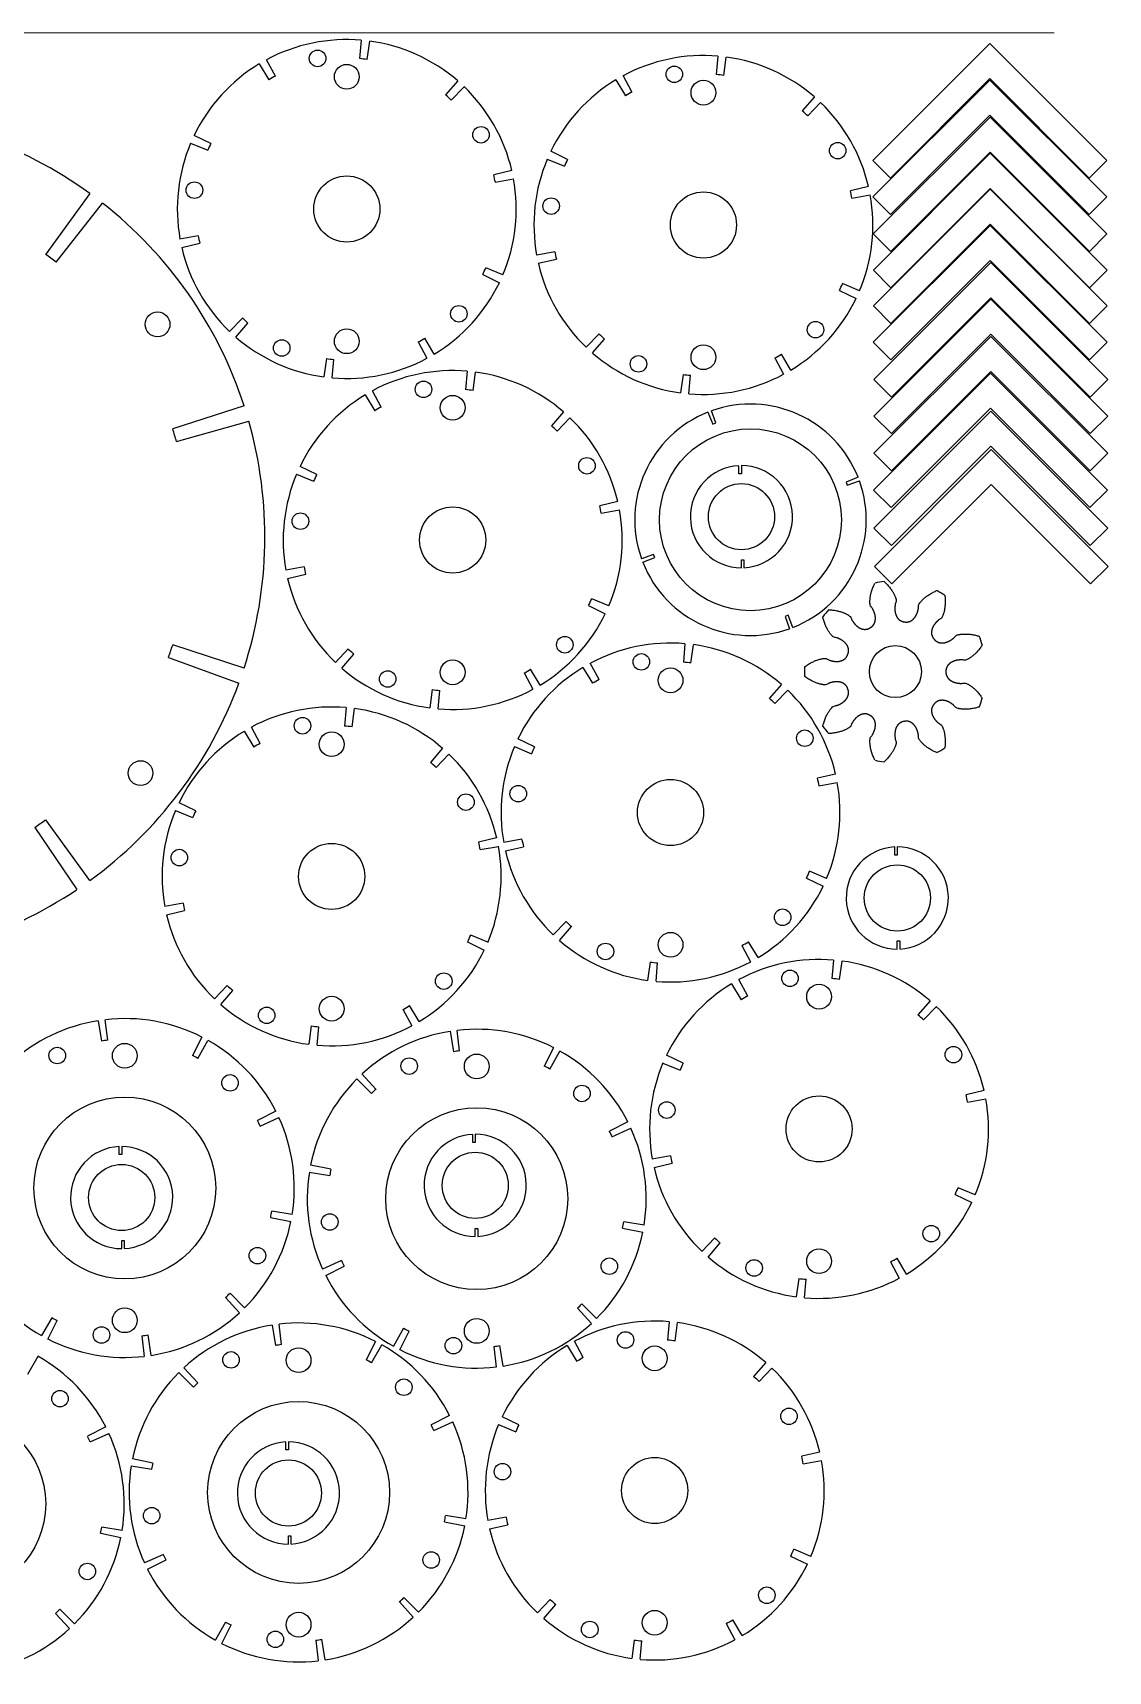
# Model space of a CAD drawing. Header units: millimetres. Extents: x 10 to 216, y 1 to 200.
# Drawn here: x 85.8 to 215.9, y 1.6 to 199.8 of the extents above; entities that cross this region are included whole.
import ezdxf

# ---------------------------------------------------------------- set-up
doc = ezdxf.new("R2010")
doc.units = ezdxf.units.MM

msp = doc.modelspace()

# ---------------------------------------------------------------- linework, layer by layer
at = {"color": 7, "linetype": 'Continuous', "lineweight": 18}
msp.add_line((10.46, 199.82), (209.36, 199.82), dxfattribs=at)
at = {"color": 7, "linetype": 'Continuous', "lineweight": 25}
for p, q in [((125.55, 198.92), (125.35, 196.69)), ((126.26, 196.59), (126.57, 198.81)), ((201.58, 198.52), (187.44, 184.37)), ((215.72, 184.37), (201.58, 198.52)), ((115.16, 194.58), (114.1, 196.56)), ((168.69, 197), (168.5, 194.76)), ((169.41, 194.66), (169.71, 196.89)), ((113.21, 196.05), (114.36, 194.13)), ((158.3, 192.66), (157.24, 194.64)), ((189.56, 182.25), (201.58, 194.27)), ((201.58, 194.27), (213.6, 182.25)), ((137.22, 193.99), (135.75, 192.3)), ((136.42, 191.68), (137.98, 193.3)), ((156.35, 194.13), (157.51, 192.21)), ((201.59, 194.1), (187.45, 179.96)), ((215.73, 179.96), (201.59, 194.1)), ((180.36, 192.07), (178.89, 190.37)), ((179.57, 189.76), (181.12, 191.38)), ((201.61, 189.62), (187.47, 175.48)), ((189.57, 177.84), (201.59, 189.86)), ((201.59, 189.86), (213.61, 177.84)), ((215.75, 175.48), (201.61, 189.62)), ((104.91, 186.47), (106.98, 185.6)), ((107.35, 186.43), (105.33, 187.41)), ((148.05, 184.55), (150.12, 183.68)), ((150.5, 184.51), (148.48, 185.49)), ((187.44, 184.37), (189.56, 182.25)), ((201.64, 185.24), (187.5, 171.1)), ((189.59, 173.36), (201.61, 185.38)), ((201.61, 185.38), (213.63, 173.36)), ((215.78, 171.1), (201.64, 185.24)), ((213.6, 182.25), (215.72, 184.37)), ((143.76, 183.14), (141.58, 182.64)), ((141.76, 181.74), (143.97, 182.14)), ((186.9, 181.22), (184.72, 180.71)), ((201.64, 180.91), (187.5, 166.77)), ((189.62, 168.98), (201.64, 181)), ((201.64, 181), (213.66, 168.98)), ((215.78, 166.77), (201.64, 180.91)), ((92.71, 180.38), (87.38, 173.04)), ((88.65, 172.08), (94.25, 179.22)), ((184.91, 179.82), (187.11, 180.21)), ((187.45, 179.96), (189.57, 177.84)), ((213.61, 177.84), (215.73, 179.96)), ((201.62, 176.51), (187.47, 162.37)), ((189.62, 164.65), (201.64, 176.67)), ((215.76, 162.37), (201.62, 176.51)), ((201.64, 176.67), (213.66, 164.65)), ((105.83, 175.25), (103.62, 174.86)), ((187.47, 175.48), (189.59, 173.36)), ((213.63, 173.36), (215.75, 175.48)), ((103.83, 173.85), (106.01, 174.36)), ((148.97, 173.33), (146.77, 172.93)), ((140.24, 170.56), (142.26, 169.58)), ((142.68, 170.52), (140.61, 171.39)), ((146.97, 171.93), (149.16, 172.44)), ((187.5, 171.1), (189.62, 168.98)), ((201.69, 172.02), (187.55, 157.87)), ((189.59, 160.25), (201.62, 172.27)), ((201.62, 172.27), (213.64, 160.25)), ((215.84, 157.87), (201.69, 172.02)), ((213.66, 168.98), (215.78, 171.1)), ((183.38, 168.64), (185.4, 167.66)), ((185.82, 168.6), (183.76, 169.47)), ((187.5, 166.77), (189.62, 164.65)), ((201.71, 167.58), (187.57, 153.44)), ((189.67, 155.75), (201.69, 167.77)), ((201.69, 167.77), (213.71, 155.75)), ((215.85, 153.44), (201.71, 167.58)), ((213.66, 164.65), (215.78, 166.77)), ((111.17, 165.31), (109.61, 163.69)), ((110.37, 163), (111.84, 164.7)), ((134.38, 160.94), (133.23, 162.86)), ((154.31, 163.39), (152.76, 161.77)), ((153.52, 161.08), (154.99, 162.77)), ((201.7, 163.09), (187.56, 148.95)), ((189.69, 151.32), (201.71, 163.34)), ((215.85, 148.95), (201.7, 163.09)), ((201.71, 163.34), (213.73, 151.32)), ((132.43, 162.41), (133.49, 160.44)), ((177.53, 159.02), (176.37, 160.94)), ((187.47, 162.37), (189.59, 160.25)), ((213.64, 160.25), (215.76, 162.37)), ((121.33, 160.41), (121.02, 158.19)), ((122.04, 158.07), (122.24, 160.31)), ((138.36, 158.88), (138.17, 156.64)), ((139.08, 156.54), (139.38, 158.76)), ((175.57, 160.49), (176.64, 158.51)), ((201.66, 158.63), (187.52, 144.49)), ((189.68, 146.83), (201.7, 158.85)), ((215.81, 144.49), (201.66, 158.63)), ((201.7, 158.85), (213.72, 146.83)), ((164.47, 158.48), (164.17, 156.26)), ((165.19, 156.15), (165.38, 158.38)), ((187.55, 157.87), (189.67, 155.75)), ((213.71, 155.75), (215.84, 157.87)), ((111.37, 154.69), (102.75, 151.89)), ((126.02, 156), (127.18, 154.08)), ((127.97, 154.54), (126.91, 156.51)), ((103.21, 150.37), (111.94, 152.85)), ((150.03, 153.95), (148.56, 152.25)), ((149.24, 151.64), (150.79, 153.25)), ((167.49, 153.93), (168.06, 152.46)), ((168.44, 152.61), (167.91, 154.08)), ((201.71, 154.04), (187.57, 139.9)), ((187.57, 153.44), (189.69, 151.32)), ((189.64, 142.37), (201.66, 154.39)), ((201.66, 154.39), (213.69, 142.37)), ((215.85, 139.9), (201.71, 154.04)), ((213.73, 151.32), (215.85, 153.44)), ((168.06, 152.46), (168.44, 152.61)), ((187.56, 148.95), (189.68, 146.83)), ((201.76, 149.4), (187.62, 135.26)), ((189.69, 137.78), (201.71, 149.8)), ((201.71, 149.8), (213.73, 137.78)), ((215.91, 135.26), (201.76, 149.4)), ((213.72, 146.83), (215.85, 148.95)), ((120.17, 146.39), (118.15, 147.36)), ((171.24, 146.47), (171.24, 147.44)), ((171.54, 147.45), (171.54, 146.47)), ((117.72, 146.43), (119.79, 145.56)), ((171.54, 146.47), (171.24, 146.47)), ((185.65, 146.05), (184.19, 145.47)), ((184.19, 145.47), (184.34, 145.1)), ((184.34, 145.1), (185.81, 145.63)), ((189.74, 133.14), (201.76, 145.16)), ((201.76, 145.16), (213.78, 133.14)), ((156.57, 143.1), (154.39, 142.59)), ((187.52, 144.49), (189.64, 142.37)), ((213.69, 142.37), (215.81, 144.49)), ((154.57, 141.69), (156.78, 142.09)), ((187.57, 139.9), (189.69, 137.78)), ((213.73, 137.78), (215.85, 139.9)), ((118.64, 135.21), (116.43, 134.81)), ((160.92, 136.71), (159.45, 136.18)), ((159.61, 135.76), (161.07, 136.34)), ((161.07, 136.34), (160.92, 136.71)), ((171.54, 135.09), (171.54, 136.07)), ((171.54, 136.07), (171.83, 136.07)), ((171.83, 136.07), (171.83, 135.1)), ((187.62, 135.26), (189.74, 133.14)), ((213.78, 133.14), (215.91, 135.26)), ((116.64, 133.8), (118.83, 134.31)), ((155.49, 130.48), (153.43, 131.35)), ((153.05, 130.51), (155.07, 129.54)), ((177.2, 129.34), (176.83, 129.2)), ((176.83, 129.2), (177.35, 127.72)), ((177.77, 127.88), (177.2, 129.34)), ((111.37, 122.94), (102.75, 125.75)), ((123.98, 125.27), (122.43, 123.65)), ((164.71, 125.91), (164.51, 123.67)), ((165.42, 123.57), (165.73, 125.79)), ((102.23, 124.24), (110.74, 121.12)), ((123.19, 122.96), (124.66, 124.65)), ((152.37, 123.04), (153.52, 121.12)), ((154.32, 121.57), (153.26, 123.54)), ((145.24, 122.37), (146.3, 120.39)), ((147.2, 120.9), (146.04, 122.82)), ((176.38, 120.98), (174.91, 119.28)), ((134.14, 120.36), (133.84, 118.14)), ((134.86, 118.03), (135.05, 120.26)), ((175.59, 118.67), (177.14, 120.29)), ((123.72, 118.18), (123.53, 115.94)), ((124.44, 115.84), (124.74, 118.06)), ((111.38, 115.31), (112.54, 113.39)), ((113.33, 113.84), (112.27, 115.81)), ((135.39, 113.25), (133.92, 111.55)), ((144.07, 113.46), (146.14, 112.59)), ((146.51, 113.42), (144.49, 114.4)), ((134.6, 110.94), (136.15, 112.56)), ((182.92, 110.13), (180.74, 109.62)), ((180.92, 108.73), (183.13, 109.12)), ((103.08, 105.73), (105.15, 104.86)), ((105.53, 105.69), (103.51, 106.67)), ((86.07, 103.68), (91.13, 96.15)), ((92.71, 97.26), (87.38, 104.6)), ((141.93, 102.4), (139.75, 101.89)), ((139.93, 101), (142.14, 101.39)), ((144.99, 102.24), (142.78, 101.84)), ((142.99, 100.84), (145.17, 101.34)), ((190.1, 100.34), (190.1, 101.31)), ((190.39, 101.32), (190.39, 100.34)), ((190.39, 100.34), (190.1, 100.34)), ((179.4, 97.55), (181.42, 96.57)), ((181.84, 97.51), (179.77, 98.38)), ((104, 94.51), (101.79, 94.11)), ((102, 93.11), (104.19, 93.61)), ((150.33, 92.3), (148.77, 90.68)), ((149.53, 89.99), (151, 91.68)), ((138.41, 89.82), (140.43, 88.84)), ((140.85, 89.78), (138.79, 90.65)), ((171.59, 89.4), (172.65, 87.42)), ((173.55, 87.93), (172.39, 89.85)), ((190.39, 88.96), (190.39, 89.94)), ((190.39, 89.94), (190.69, 89.94)), ((190.69, 89.94), (190.69, 88.97)), ((160.49, 87.39), (160.18, 85.17)), ((161.21, 85.06), (161.4, 87.29)), ((182.68, 87.62), (182.49, 85.39)), ((183.4, 85.29), (183.71, 87.51)), ((172.3, 83.28), (171.24, 85.26)), ((109.34, 84.57), (107.79, 82.95)), ((108.55, 82.26), (110.01, 83.95)), ((170.35, 84.75), (171.5, 82.83)), ((130.6, 81.67), (131.66, 79.69)), ((132.56, 80.2), (131.4, 82.12)), ((194.36, 82.69), (192.89, 81)), ((193.56, 80.38), (195.12, 82)), ((93.74, 80.29), (94.13, 77.82)), ((94.88, 77.93), (94.59, 80.41)), ((119.5, 79.66), (119.2, 77.44)), ((120.22, 77.33), (120.41, 79.56)), ((106.25, 78.31), (105.12, 76.08)), ((105.79, 75.73), (107.01, 77.9)), ((136.31, 79.01), (136.7, 76.54)), ((137.45, 76.64), (137.16, 79.12)), ((148.82, 77.02), (147.69, 74.8)), ((148.35, 74.44), (149.58, 76.62)), ((164.49, 75.14), (162.47, 76.11)), ((127.33, 72.01), (125.64, 73.85)), ((162.05, 75.17), (164.12, 74.3)), ((125.02, 73.25), (126.79, 71.49)), ((200.9, 71.84), (198.72, 71.34)), ((198.9, 70.44), (201.11, 70.84)), ((115.21, 69.35), (112.99, 68.22)), ((113.31, 67.54), (115.59, 68.58)), ((157.78, 68.07), (155.56, 66.93)), ((139.04, 65.57), (139.04, 66.54)), ((139.34, 65.57), (139.04, 65.57)), ((139.34, 66.55), (139.34, 65.57)), ((155.88, 66.25), (158.16, 67.29)), ((96.27, 64.11), (96.27, 65.07)), ((96.57, 64.11), (96.27, 64.11)), ((96.57, 65.08), (96.57, 64.11)), ((162.97, 63.96), (160.76, 63.56)), ((119.27, 61.97), (121.74, 61.57)), ((121.87, 62.32), (119.42, 62.81)), ((160.97, 62.55), (163.15, 63.06)), ((199.82, 59.22), (197.75, 60.09)), ((197.38, 59.26), (199.4, 58.29)), ((114.59, 56.49), (117.04, 55.99)), ((117.2, 56.84), (114.73, 57.23)), ((159.76, 55.55), (157.3, 55.94)), ((96.57, 52.73), (96.57, 53.7)), ((96.57, 53.7), (96.86, 53.7)), ((96.86, 53.7), (96.86, 52.74)), ((139.34, 54.19), (139.34, 55.17)), ((139.34, 55.17), (139.64, 55.17)), ((139.64, 55.17), (139.64, 54.2)), ((157.16, 55.2), (159.61, 54.71)), ((168.31, 54.01), (166.75, 52.39)), ((167.51, 51.7), (168.98, 53.4)), ((191.52, 49.64), (190.37, 51.57)), ((123.15, 51.27), (120.88, 50.23)), ((121.25, 49.45), (123.48, 50.59)), ((189.57, 51.11), (190.63, 49.14)), ((178.47, 49.11), (178.16, 46.89)), ((179.18, 46.77), (179.38, 49.01)), ((109.13, 46.79), (110.82, 44.95)), ((111.44, 45.55), (109.68, 47.32)), ((154.01, 44.26), (152.25, 46.03)), ((88.11, 44.36), (86.88, 42.19)), ((87.64, 41.78), (88.78, 44.01)), ((151.7, 45.51), (153.39, 43.67)), ((162.8, 43.88), (162.61, 41.64)), ((163.52, 41.54), (163.82, 43.76)), ((99.02, 42.16), (99.3, 39.68)), ((100.15, 39.8), (99.76, 42.27)), ((114.77, 43.47), (115.16, 41)), ((115.91, 41.11), (115.62, 43.59)), ((130.68, 43.08), (129.45, 40.9)), ((130.21, 40.49), (131.35, 42.72)), ((85.22, 37.52), (86.45, 39.69)), ((127.28, 41.49), (126.15, 39.26)), ((126.81, 38.91), (128.04, 41.08)), ((141.59, 40.88), (141.87, 38.39)), ((142.72, 38.51), (142.33, 40.98)), ((150.46, 41), (151.62, 39.08)), ((152.41, 39.54), (151.35, 41.51)), ((103.48, 37.72), (105.25, 35.95)), ((105.79, 36.47), (104.1, 38.31)), ((174.47, 38.95), (173, 37.25)), ((173.68, 36.64), (175.23, 38.25)), ((136.24, 32.53), (134.01, 31.4)), ((134.34, 30.72), (136.61, 31.76)), ((144.61, 31.39), (142.59, 32.36)), ((94.65, 31.14), (92.42, 30.01)), ((92.75, 29.33), (95.02, 30.37)), ((142.16, 31.43), (144.23, 30.56)), ((116.44, 28.36), (116.44, 29.32)), ((116.74, 28.36), (116.44, 28.36)), ((116.74, 29.33), (116.74, 28.36)), ((181.01, 28.1), (178.83, 27.59)), ((97.73, 26.43), (100.2, 26.04)), ((100.33, 26.78), (97.88, 27.28)), ((179.01, 26.69), (181.22, 27.09)), ((138.22, 20.02), (135.75, 20.41)), ((143.08, 20.21), (140.87, 19.81)), ((94.03, 18.28), (96.48, 17.78)), ((96.63, 18.63), (94.16, 19.02)), ((116.74, 16.98), (116.74, 17.95)), ((116.74, 17.95), (117.03, 17.95)), ((117.03, 17.95), (117.03, 16.99)), ((135.62, 19.67), (138.07, 19.17)), ((141.08, 18.8), (143.27, 19.31)), ((179.93, 15.48), (177.87, 16.35)), ((101.61, 15.73), (99.34, 14.69)), ((99.71, 13.92), (101.94, 15.05)), ((177.49, 15.51), (179.51, 14.54)), ((130.16, 9.97), (131.85, 8.13)), ((132.47, 8.73), (130.7, 10.5)), ((148.42, 10.27), (146.87, 8.65)), ((88.56, 8.58), (90.26, 6.74)), ((90.88, 7.34), (89.11, 9.11)), ((147.63, 7.96), (149.09, 9.65)), ((109.14, 7.54), (107.91, 5.37)), ((108.67, 4.96), (109.8, 7.19)), ((169.68, 7.37), (170.74, 5.39)), ((171.64, 5.9), (170.48, 7.82)), ((120.04, 5.34), (120.33, 2.86)), ((121.18, 2.98), (120.79, 5.45)), ((158.58, 5.36), (158.28, 3.14)), ((159.3, 3.03), (159.49, 5.26))]:
    msp.add_line(p, q, dxfattribs=at)
for centre, radius in [((120.27, 196.72), 1), ((123.8, 194.5), 1.5), ((163.42, 194.8), 1), ((166.94, 192.57), 1.5), ((140.04, 187.48), 1), ((183.18, 185.56), 1), ((123.8, 178.5), 4), ((105.37, 180.78), 1), ((166.94, 176.57), 4), ((148.52, 178.85), 1), ((137.36, 165.82), 1), ((100.91, 164.54), 1.5), ((180.5, 163.9), 1), ((115.93, 161.68), 1), ((123.8, 162.5), 1.5), ((159.08, 159.76), 1), ((166.94, 160.57), 1.5), ((133.08, 156.68), 1), ((136.61, 154.45), 1.5), ((172.63, 140.9), 11), ((152.85, 147.43), 1), ((171.54, 141.27), 4), ((118.19, 140.73), 1), ((136.61, 138.45), 4), ((150.17, 125.78), 1), ((190.16, 122.53), 3.15), ((136.61, 122.45), 1.5), ((159.43, 123.71), 1), ((162.96, 121.48), 1.5), ((128.75, 121.64), 1), ((118.44, 115.98), 1), ((121.97, 113.75), 1.5), ((179.2, 114.47), 1), ((98.85, 110.25), 1.5), ((162.96, 105.48), 4), ((138.21, 106.74), 1), ((144.54, 107.76), 1), ((121.97, 97.75), 4), ((103.55, 100.03), 1), ((190.39, 95.14), 4), ((176.52, 92.81), 1), ((155.09, 88.67), 1), ((162.96, 89.48), 1.5), ((135.53, 85.08), 1), ((177.41, 85.42), 1), ((180.93, 83.2), 1.5), ((114.11, 80.94), 1), ((121.97, 81.75), 1.5), ((96.95, 76.05), 1.5), ((88.78, 76.08), 1), ((131.35, 74.8), 1), ((139.52, 74.76), 1.5), ((197.18, 76.18), 1), ((109.68, 72.77), 1), ((152.25, 71.49), 1), ((96.95, 60.05), 11), ((139.52, 58.76), 11), ((162.51, 69.48), 1), ((180.93, 67.2), 4), ((139.34, 60.37), 4), ((96.57, 58.9), 4), ((121.74, 55.94), 1), ((194.5, 54.53), 1), ((112.99, 51.87), 1), ((155.56, 50.59), 1), ((180.93, 51.2), 1.5), ((173.07, 50.38), 1), ((96.95, 44.05), 1.5), ((139.52, 42.76), 1.5), ((94.13, 42.27), 1), ((136.7, 40.98), 1), ((157.52, 41.67), 1), ((109.8, 39.26), 1), ((117.97, 39.22), 1.5), ((161.05, 39.45), 1.5), ((130.7, 35.95), 1), ((89.11, 34.56), 1), ((117.97, 23.22), 11), ((76.38, 21.83), 11), ((177.29, 32.43), 1), ((116.74, 23.15), 4), ((142.63, 25.73), 1), ((161.05, 23.45), 4), ((100.2, 20.41), 1), ((134.01, 15.05), 1), ((92.42, 13.66), 1), ((174.61, 10.78), 1), ((117.97, 7.22), 1.5), ((161.05, 7.45), 1.5), ((115.16, 5.45), 1), ((153.19, 6.64), 1)]:
    msp.add_circle(centre, radius, dxfattribs=at)
for centre, radius, start, end in [((123.8, 178.5), 20.5, 85.1019, 118.2299), ((123.8, 178.5), 20.5, 49.1019, 82.2299), ((123.8, 178.5), 18.26, 82.2299, 85.1019), ((166.94, 176.57), 20.5, 85.1019, 118.2299), ((166.94, 176.57), 20.5, 49.1019, 82.2299), ((123.8, 178.5), 20.5, 121.1019, 154.2299), ((123.8, 178.5), 18.26, 118.2299, 121.1019), ((166.94, 176.57), 18.26, 82.2299, 85.1019), ((123.8, 178.5), 18.26, 46.2299, 49.1019), ((123.8, 178.5), 20.5, 13.1019, 46.2299), ((166.94, 176.57), 20.5, 121.1019, 154.2299), ((166.94, 176.57), 18.26, 118.2299, 121.1019), ((166.94, 176.57), 18.26, 46.2299, 49.1019), ((166.94, 176.57), 20.5, 13.1019, 46.2299), ((62.51, 138.82), 51.38, 54, 87.8452), ((123.8, 178.5), 20.5, 157.1019, 190.2299), ((123.8, 178.5), 18.26, 154.2299, 157.1019), ((166.94, 176.57), 20.5, 157.1019, 190.2299), ((166.94, 176.57), 18.26, 154.2299, 157.1019), ((123.8, 178.5), 18.26, 10.2299, 13.1019), ((123.8, 178.5), 20.5, 337.1019, 10.2299), ((166.94, 176.57), 18.26, 10.2299, 13.1019), ((62.51, 138.82), 51.38, 18, 51.8452), ((166.94, 176.57), 20.5, 337.1019, 10.2299), ((123.8, 178.5), 18.26, 190.2299, 193.1019), ((62.51, 138.82), 42.3, 51.8452, 54), ((123.8, 178.5), 20.5, 193.1019, 226.2299), ((166.94, 176.57), 18.26, 190.2299, 193.1019), ((123.8, 178.5), 18.26, 334.2299, 337.1019), ((166.94, 176.57), 20.5, 193.1019, 226.2299), ((123.8, 178.5), 20.5, 301.1019, 334.2299), ((166.94, 176.57), 18.26, 334.2299, 337.1019), ((166.94, 176.57), 20.5, 301.1019, 334.2299), ((123.8, 178.5), 18.26, 226.2299, 229.1019), ((123.8, 178.5), 20.5, 229.1019, 262.2299), ((123.8, 178.5), 18.26, 298.2299, 301.1019), ((166.94, 176.57), 18.26, 226.2299, 229.1019), ((166.94, 176.57), 20.5, 229.1019, 262.2299), ((166.94, 176.57), 18.26, 298.2299, 301.1019), ((123.8, 178.5), 18.26, 262.2299, 265.1019), ((123.8, 178.5), 20.5, 265.1019, 298.2299), ((136.61, 138.45), 20.5, 85.1019, 118.2299), ((136.61, 138.45), 20.5, 49.1019, 82.2299), ((136.61, 138.45), 18.26, 82.2299, 85.1019), ((166.94, 176.57), 18.26, 262.2299, 265.1019), ((166.94, 176.57), 20.5, 265.1019, 298.2299), ((136.61, 138.45), 20.5, 121.1019, 154.2299), ((172.63, 140.9), 14, 21.5558, 109.7135), ((62.51, 138.82), 51.38, 342, 15.8452), ((136.61, 138.45), 18.26, 118.2299, 121.1019), ((136.61, 138.45), 20.5, 13.1019, 46.2299), ((172.63, 140.9), 14, 111.5558, 199.7135), ((62.51, 138.82), 42.3, 15.8452, 18), ((136.61, 138.45), 18.26, 46.2299, 49.1019), ((171.54, 141.27), 6.18, 92.76, 270), ((171.54, 141.27), 6.18, 272.76, 90), ((136.61, 138.45), 20.5, 157.1019, 190.2299), ((136.61, 138.45), 18.26, 154.2299, 157.1019), ((172.63, 140.9), 14, 291.5558, 19.7135), ((136.61, 138.45), 18.26, 10.2299, 13.1019), ((136.61, 138.45), 20.5, 337.1019, 10.2299), ((136.61, 138.45), 18.26, 190.2299, 193.1019), ((172.63, 140.9), 14, 201.5558, 289.7135), ((136.61, 138.45), 20.5, 193.1019, 226.2299), ((190.16, 122.53), 11, 97.0486, 102.9514), ((136.61, 138.45), 18.26, 334.2299, 337.1019), ((190.16, 122.53), 11, 57.0486, 62.9514), ((136.61, 138.45), 20.5, 301.1019, 334.2299), ((190.16, 122.53), 11, 137.0486, 142.9514), ((62.51, 138.82), 42.3, 339.8452, 342), ((136.61, 138.45), 18.26, 226.2299, 229.1019), ((162.96, 105.48), 20.5, 85.1019, 118.2299), ((162.96, 105.48), 20.5, 49.1019, 82.2299), ((190.16, 122.53), 11, 17.0486, 22.9514), ((136.61, 138.45), 20.5, 229.1019, 262.2299), ((162.96, 105.48), 20.5, 121.1019, 154.2299), ((162.96, 105.48), 18.26, 82.2299, 85.1019), ((190.16, 122.53), 11, 177.0486, 182.9514), ((62.51, 138.82), 51.38, 306, 339.8452), ((136.61, 138.45), 18.26, 298.2299, 301.1019), ((162.96, 105.48), 18.26, 118.2299, 121.1019), ((136.61, 138.45), 18.26, 262.2299, 265.1019), ((136.61, 138.45), 20.5, 265.1019, 298.2299), ((162.96, 105.48), 18.26, 46.2299, 49.1019), ((162.96, 105.48), 20.5, 13.1019, 46.2299), ((190.16, 122.53), 11, 337.0486, 342.9514), ((121.97, 97.75), 20.5, 85.1019, 118.2299), ((121.97, 97.75), 20.5, 49.1019, 82.2299), ((121.97, 97.75), 20.5, 121.1019, 154.2299), ((121.97, 97.75), 18.26, 82.2299, 85.1019), ((190.16, 122.53), 11, 217.0486, 222.9514), ((121.97, 97.75), 18.26, 118.2299, 121.1019), ((162.96, 105.48), 20.5, 157.1019, 190.2299), ((162.96, 105.48), 18.26, 154.2299, 157.1019), ((190.16, 122.53), 11, 297.0486, 302.9514), ((121.97, 97.75), 18.26, 46.2299, 49.1019), ((121.97, 97.75), 20.5, 13.1019, 46.2299), ((190.16, 122.53), 11, 257.0486, 262.9514), ((162.96, 105.48), 18.26, 10.2299, 13.1019), ((162.96, 105.48), 20.5, 337.1019, 10.2299), ((121.97, 97.75), 20.5, 157.1019, 190.2299), ((121.97, 97.75), 18.26, 154.2299, 157.1019), ((62.51, 138.82), 42.3, 303.8452, 306), ((121.97, 97.75), 18.26, 10.2299, 13.1019), ((121.97, 97.75), 20.5, 337.1019, 10.2299), ((162.96, 105.48), 18.26, 190.2299, 193.1019), ((190.39, 95.14), 6.18, 92.76, 270), ((190.39, 95.14), 6.18, 272.76, 90), ((162.96, 105.48), 20.5, 193.1019, 226.2299), ((162.96, 105.48), 18.26, 334.2299, 337.1019), ((62.51, 138.82), 51.38, 270, 303.8452), ((162.96, 105.48), 20.5, 301.1019, 334.2299), ((121.97, 97.75), 18.26, 190.2299, 193.1019), ((121.97, 97.75), 20.5, 193.1019, 226.2299), ((162.96, 105.48), 18.26, 226.2299, 229.1019), ((121.97, 97.75), 18.26, 334.2299, 337.1019), ((162.96, 105.48), 20.5, 229.1019, 262.2299), ((162.96, 105.48), 18.26, 298.2299, 301.1019), ((121.97, 97.75), 20.5, 301.1019, 334.2299), ((162.96, 105.48), 18.26, 262.2299, 265.1019), ((162.96, 105.48), 20.5, 265.1019, 298.2299), ((180.93, 67.2), 20.5, 85.1019, 118.2299), ((180.93, 67.2), 20.5, 49.1019, 82.2299), ((180.93, 67.2), 18.26, 82.2299, 85.1019), ((121.97, 97.75), 18.26, 226.2299, 229.1019), ((180.93, 67.2), 20.5, 121.1019, 154.2299), ((180.93, 67.2), 18.26, 118.2299, 121.1019), ((121.97, 97.75), 20.5, 229.1019, 262.2299), ((121.97, 97.75), 18.26, 298.2299, 301.1019), ((180.93, 67.2), 20.5, 13.1019, 46.2299), ((96.95, 60.05), 20.5, 99, 132.5964), ((96.95, 60.05), 20.5, 63, 96.5964), ((121.97, 97.75), 18.26, 262.2299, 265.1019), ((121.97, 97.75), 20.5, 265.1019, 298.2299), ((180.93, 67.2), 18.26, 46.2299, 49.1019), ((96.95, 60.05), 18, 96.5964, 99), ((96.95, 60.05), 20.5, 27, 60.5964), ((139.52, 58.76), 20.5, 99, 132.5964), ((139.52, 58.76), 20.5, 63, 96.5964), ((96.95, 60.05), 18, 60.5964, 63), ((139.52, 58.76), 18, 96.5964, 99), ((139.52, 58.76), 20.5, 27, 60.5964), ((139.52, 58.76), 18, 60.5964, 63), ((180.93, 67.2), 20.5, 157.1019, 190.2299), ((180.93, 67.2), 18.26, 154.2299, 157.1019), ((139.52, 58.76), 20.5, 135, 168.5964), ((139.52, 58.76), 18, 132.5964, 135), ((180.93, 67.2), 18.26, 10.2299, 13.1019), ((180.93, 67.2), 20.5, 337.1019, 10.2299), ((96.95, 60.05), 18, 24.5964, 27), ((96.95, 60.05), 20.5, 351, 24.5964), ((139.34, 60.37), 6.18, 92.76, 270), ((139.34, 60.37), 6.18, 272.76, 90), ((139.52, 58.76), 18, 24.5964, 27), ((139.52, 58.76), 20.5, 351, 24.5964), ((96.57, 58.9), 6.18, 92.76, 270), ((96.57, 58.9), 6.18, 272.76, 90), ((180.93, 67.2), 18.26, 190.2299, 193.1019), ((139.52, 58.76), 20.5, 171, 204.5964), ((139.52, 58.76), 18, 168.5964, 171), ((180.93, 67.2), 20.5, 193.1019, 226.2299), ((180.93, 67.2), 18.26, 334.2299, 337.1019), ((180.93, 67.2), 20.5, 301.1019, 334.2299), ((96.95, 60.05), 20.5, 315, 348.5964), ((96.95, 60.05), 18, 348.5964, 351), ((139.52, 58.76), 18, 348.5964, 351), ((139.52, 58.76), 20.5, 315, 348.5964), ((180.93, 67.2), 18.26, 226.2299, 229.1019), ((180.93, 67.2), 20.5, 229.1019, 262.2299), ((180.93, 67.2), 18.26, 298.2299, 301.1019), ((96.95, 60.05), 20.5, 207, 240.5964), ((139.52, 58.76), 18, 204.5964, 207), ((139.52, 58.76), 20.5, 207, 240.5964), ((180.93, 67.2), 18.26, 262.2299, 265.1019), ((180.93, 67.2), 20.5, 265.1019, 298.2299), ((96.95, 60.05), 18, 312.5964, 315), ((139.52, 58.76), 18, 312.5964, 315), ((96.95, 60.05), 18, 240.5964, 243), ((96.95, 60.05), 20.5, 279, 312.5964), ((117.97, 23.22), 20.5, 63, 96.5964), ((139.52, 58.76), 20.5, 279, 312.5964), ((161.05, 23.45), 20.5, 85.1019, 118.2299), ((161.05, 23.45), 20.5, 49.1019, 82.2299), ((96.95, 60.05), 20.5, 243, 276.5964), ((96.95, 60.05), 18, 276.5964, 279), ((117.97, 23.22), 20.5, 99, 132.5964), ((139.52, 58.76), 18, 240.5964, 243), ((161.05, 23.45), 18.26, 82.2299, 85.1019), ((76.38, 21.83), 20.5, 27, 60.5964), ((117.97, 23.22), 18, 96.5964, 99), ((117.97, 23.22), 20.5, 27, 60.5964), ((139.52, 58.76), 20.5, 243, 276.5964), ((139.52, 58.76), 18, 276.5964, 279), ((161.05, 23.45), 20.5, 121.1019, 154.2299), ((117.97, 23.22), 20.5, 135, 168.5964), ((117.97, 23.22), 18, 60.5964, 63), ((161.05, 23.45), 18.26, 118.2299, 121.1019), ((161.05, 23.45), 20.5, 13.1019, 46.2299), ((117.97, 23.22), 18, 132.5964, 135), ((161.05, 23.45), 18.26, 46.2299, 49.1019), ((117.97, 23.22), 20.5, 351, 24.5964), ((76.38, 21.83), 18, 24.5964, 27), ((76.38, 21.83), 20.5, 351, 24.5964), ((117.97, 23.22), 18, 24.5964, 27), ((161.05, 23.45), 20.5, 157.1019, 190.2299), ((161.05, 23.45), 18.26, 154.2299, 157.1019), ((116.74, 23.15), 6.18, 92.76, 270), ((116.74, 23.15), 6.18, 272.76, 90), ((117.97, 23.22), 20.5, 171, 204.5964), ((117.97, 23.22), 18, 168.5964, 171), ((161.05, 23.45), 18.26, 10.2299, 13.1019), ((161.05, 23.45), 20.5, 337.1019, 10.2299), ((117.97, 23.22), 18, 348.5964, 351), ((161.05, 23.45), 18.26, 190.2299, 193.1019), ((76.38, 21.83), 18, 348.5964, 351), ((117.97, 23.22), 20.5, 315, 348.5964), ((161.05, 23.45), 20.5, 193.1019, 226.2299), ((76.38, 21.83), 20.5, 315, 348.5964), ((161.05, 23.45), 18.26, 334.2299, 337.1019), ((117.97, 23.22), 20.5, 207, 240.5964), ((117.97, 23.22), 18, 204.5964, 207), ((161.05, 23.45), 20.5, 301.1019, 334.2299), ((117.97, 23.22), 18, 312.5964, 315), ((161.05, 23.45), 18.26, 226.2299, 229.1019), ((76.38, 21.83), 18, 312.5964, 315), ((117.97, 23.22), 20.5, 279, 312.5964), ((161.05, 23.45), 20.5, 229.1019, 262.2299), ((76.38, 21.83), 20.5, 279, 312.5964), ((117.97, 23.22), 18, 240.5964, 243), ((161.05, 23.45), 18.26, 298.2299, 301.1019), ((117.97, 23.22), 20.5, 243, 276.5964), ((117.97, 23.22), 18, 276.5964, 279), ((161.05, 23.45), 18.26, 262.2299, 265.1019), ((161.05, 23.45), 20.5, 265.1019, 298.2299)]:
    msp.add_arc(centre, radius, start, end, dxfattribs=at)
for points in [[(182.1, 130.02), (182.25, 130.02), (182.49, 129.99), (182.81, 129.95), (183.06, 129.9), (183.29, 129.85), (183.5, 129.79), (183.7, 129.73), (183.88, 129.66), (184.04, 129.59), (184.19, 129.52), (184.32, 129.46), (184.43, 129.39), (184.56, 129.3), (184.8, 129.16), (184.84, 128.89), (184.93, 128.74), (184.96, 128.69), (184.99, 128.65), (185.01, 128.6), (185.04, 128.56), (185.07, 128.52), (185.1, 128.48), (185.13, 128.44), (185.16, 128.4), (185.19, 128.36), (185.22, 128.32), (185.25, 128.29), (185.28, 128.25), (185.31, 128.22), (185.34, 128.18), (185.38, 128.15), (185.41, 128.12), (185.44, 128.09), (185.48, 128.06), (185.51, 128.03), (185.55, 128), (185.58, 127.97), (185.62, 127.94), (185.65, 127.92), (185.69, 127.89), (185.73, 127.87), (185.76, 127.85), (185.8, 127.83), (185.84, 127.81), (185.88, 127.79), (185.92, 127.77), (185.95, 127.75), (185.99, 127.73), (186.03, 127.72), (186.07, 127.71), (186.11, 127.69), (186.16, 127.68), (186.2, 127.67), (186.24, 127.66), (186.28, 127.66), (186.32, 127.65), (186.37, 127.65), (186.41, 127.64), (186.45, 127.64), (186.5, 127.64), (186.54, 127.64), (186.58, 127.65), (186.63, 127.65), (186.67, 127.66), (186.72, 127.67), (186.76, 127.68), (186.8, 127.69), (186.84, 127.7), (186.89, 127.72), (186.93, 127.74), (186.97, 127.76), (187, 127.78), (187.04, 127.8), (187.09, 127.83), (187.15, 127.86), (187.19, 127.88), (187.22, 127.9), (187.26, 127.93), (187.29, 127.96), (187.33, 127.98), (187.36, 128.01), (187.39, 128.04), (187.43, 128.08), (187.45, 128.11), (187.48, 128.14), (187.51, 128.18), (187.53, 128.22), (187.56, 128.25), (187.58, 128.29), (187.6, 128.33), (187.62, 128.37), (187.64, 128.41), (187.65, 128.45), (187.67, 128.49), (187.68, 128.53), (187.69, 128.57), (187.7, 128.61), (187.71, 128.65), (187.72, 128.69), (187.73, 128.74), (187.73, 128.78), (187.74, 128.82), (187.74, 128.86), (187.74, 128.91), (187.74, 128.95), (187.74, 128.99), (187.74, 129.04), (187.74, 129.08), (187.74, 129.12), (187.73, 129.17), (187.73, 129.21), (187.72, 129.25), (187.72, 129.3), (187.71, 129.34), (187.7, 129.39), (187.69, 129.43), (187.68, 129.48), (187.66, 129.52), (187.65, 129.57), (187.64, 129.61), (187.62, 129.66), (187.61, 129.7), (187.59, 129.75), (187.57, 129.79), (187.55, 129.84), (187.53, 129.88), (187.51, 129.93), (187.49, 129.97), (187.47, 130.02), (187.44, 130.06), (187.42, 130.11), (187.39, 130.16), (187.3, 130.32), (187.09, 130.49), (187.09, 130.76), (187.08, 130.92), (187.08, 131.05), (187.08, 131.19), (187.1, 131.35), (187.12, 131.53), (187.15, 131.72), (187.19, 131.92), (187.25, 132.13), (187.32, 132.36), (187.4, 132.6), (187.52, 132.9), (187.62, 133.11), (187.69, 133.25)], [(188.81, 133.45), (188.91, 133.34), (189.08, 133.17), (189.3, 132.93), (189.46, 132.74), (189.6, 132.55), (189.73, 132.37), (189.84, 132.19), (189.93, 132.02), (190.01, 131.87), (190.08, 131.72), (190.13, 131.59), (190.18, 131.47), (190.22, 131.32), (190.31, 131.06), (190.17, 130.82), (190.14, 130.64), (190.13, 130.59), (190.13, 130.54), (190.12, 130.49), (190.11, 130.44), (190.11, 130.39), (190.11, 130.34), (190.1, 130.29), (190.1, 130.24), (190.1, 130.19), (190.1, 130.14), (190.1, 130.09), (190.1, 130.05), (190.1, 130), (190.1, 129.95), (190.11, 129.91), (190.11, 129.86), (190.12, 129.81), (190.12, 129.77), (190.13, 129.72), (190.14, 129.68), (190.15, 129.64), (190.16, 129.59), (190.17, 129.55), (190.18, 129.51), (190.2, 129.47), (190.21, 129.43), (190.22, 129.39), (190.24, 129.35), (190.26, 129.31), (190.28, 129.27), (190.29, 129.23), (190.31, 129.19), (190.33, 129.15), (190.36, 129.12), (190.38, 129.08), (190.4, 129.05), (190.43, 129.01), (190.46, 128.98), (190.48, 128.95), (190.51, 128.91), (190.54, 128.88), (190.57, 128.85), (190.61, 128.82), (190.64, 128.8), (190.67, 128.77), (190.71, 128.74), (190.75, 128.72), (190.78, 128.7), (190.82, 128.68), (190.86, 128.66), (190.9, 128.64), (190.95, 128.62), (190.99, 128.61), (191.03, 128.59), (191.08, 128.58), (191.11, 128.57), (191.16, 128.57), (191.22, 128.56), (191.28, 128.55), (191.32, 128.54), (191.36, 128.53), (191.41, 128.53), (191.45, 128.52), (191.5, 128.52), (191.54, 128.53), (191.59, 128.53), (191.63, 128.53), (191.67, 128.54), (191.72, 128.55), (191.76, 128.56), (191.8, 128.57), (191.84, 128.58), (191.89, 128.6), (191.93, 128.61), (191.97, 128.63), (192, 128.65), (192.04, 128.67), (192.08, 128.69), (192.12, 128.72), (192.15, 128.74), (192.19, 128.76), (192.22, 128.79), (192.25, 128.82), (192.29, 128.84), (192.32, 128.87), (192.35, 128.9), (192.38, 128.93), (192.41, 128.96), (192.44, 129), (192.46, 129.03), (192.49, 129.06), (192.52, 129.1), (192.54, 129.13), (192.57, 129.17), (192.59, 129.21), (192.62, 129.24), (192.64, 129.28), (192.66, 129.32), (192.68, 129.36), (192.7, 129.4), (192.72, 129.44), (192.74, 129.49), (192.76, 129.53), (192.78, 129.57), (192.8, 129.62), (192.81, 129.66), (192.83, 129.71), (192.84, 129.75), (192.86, 129.8), (192.87, 129.85), (192.89, 129.9), (192.9, 129.95), (192.91, 130), (192.92, 130.05), (192.93, 130.1), (192.94, 130.15), (192.97, 130.33), (192.92, 130.6), (193.1, 130.81), (193.19, 130.94), (193.27, 131.03), (193.37, 131.14), (193.49, 131.26), (193.61, 131.38), (193.76, 131.5), (193.92, 131.63), (194.1, 131.75), (194.3, 131.88), (194.52, 132.01), (194.8, 132.17), (195.02, 132.27), (195.16, 132.33)], [(196.14, 131.76), (196.16, 131.61), (196.18, 131.37), (196.19, 131.05), (196.18, 130.8), (196.17, 130.56), (196.15, 130.34), (196.12, 130.14), (196.09, 129.95), (196.05, 129.78), (196.01, 129.62), (195.96, 129.48), (195.92, 129.36), (195.86, 129.22), (195.76, 128.96), (195.5, 128.87), (195.36, 128.75), (195.32, 128.72), (195.28, 128.68), (195.24, 128.65), (195.21, 128.61), (195.17, 128.58), (195.14, 128.54), (195.1, 128.51), (195.07, 128.47), (195.04, 128.43), (195, 128.4), (194.97, 128.36), (194.94, 128.32), (194.92, 128.29), (194.89, 128.25), (194.86, 128.21), (194.83, 128.17), (194.81, 128.13), (194.79, 128.1), (194.76, 128.06), (194.74, 128.02), (194.72, 127.98), (194.7, 127.94), (194.68, 127.9), (194.66, 127.86), (194.65, 127.82), (194.63, 127.78), (194.62, 127.74), (194.6, 127.7), (194.59, 127.66), (194.58, 127.61), (194.57, 127.57), (194.56, 127.53), (194.55, 127.49), (194.55, 127.45), (194.54, 127.4), (194.54, 127.36), (194.53, 127.32), (194.53, 127.28), (194.53, 127.23), (194.53, 127.19), (194.54, 127.15), (194.54, 127.1), (194.55, 127.06), (194.55, 127.02), (194.56, 126.98), (194.58, 126.93), (194.59, 126.89), (194.6, 126.85), (194.62, 126.81), (194.64, 126.77), (194.66, 126.73), (194.68, 126.69), (194.7, 126.65), (194.72, 126.61), (194.75, 126.57), (194.77, 126.54), (194.81, 126.51), (194.84, 126.46), (194.88, 126.42), (194.91, 126.38), (194.94, 126.35), (194.97, 126.32), (195, 126.29), (195.04, 126.26), (195.07, 126.23), (195.11, 126.21), (195.15, 126.18), (195.18, 126.16), (195.22, 126.14), (195.26, 126.12), (195.3, 126.1), (195.34, 126.08), (195.38, 126.07), (195.42, 126.05), (195.47, 126.04), (195.51, 126.03), (195.55, 126.02), (195.59, 126.01), (195.63, 126.01), (195.68, 126), (195.72, 126), (195.76, 126), (195.8, 126), (195.85, 126), (195.89, 126), (195.93, 126), (195.97, 126.01), (196.02, 126.01), (196.06, 126.02), (196.1, 126.02), (196.14, 126.03), (196.19, 126.04), (196.23, 126.05), (196.27, 126.07), (196.31, 126.08), (196.36, 126.09), (196.4, 126.11), (196.44, 126.12), (196.48, 126.14), (196.53, 126.16), (196.57, 126.18), (196.61, 126.2), (196.65, 126.22), (196.69, 126.24), (196.74, 126.26), (196.78, 126.28), (196.82, 126.31), (196.86, 126.33), (196.9, 126.36), (196.94, 126.39), (196.98, 126.42), (197.02, 126.45), (197.07, 126.48), (197.11, 126.51), (197.15, 126.54), (197.19, 126.57), (197.33, 126.69), (197.46, 126.93), (197.73, 126.98), (197.88, 127.02), (198.01, 127.04), (198.16, 127.06), (198.32, 127.07), (198.49, 127.08), (198.68, 127.08), (198.89, 127.08), (199.11, 127.06), (199.34, 127.03), (199.59, 126.99), (199.91, 126.92), (200.14, 126.86), (200.28, 126.82)], [(179.17, 123.09), (179.29, 123.18), (179.49, 123.32), (179.76, 123.49), (179.98, 123.62), (180.19, 123.72), (180.39, 123.82), (180.58, 123.89), (180.76, 123.96), (180.93, 124.01), (181.09, 124.05), (181.23, 124.08), (181.36, 124.1), (181.51, 124.12), (181.79, 124.17), (181.99, 123.99), (182.16, 123.93), (182.21, 123.91), (182.26, 123.89), (182.31, 123.88), (182.36, 123.86), (182.41, 123.85), (182.46, 123.83), (182.51, 123.82), (182.55, 123.81), (182.6, 123.8), (182.65, 123.79), (182.7, 123.79), (182.74, 123.78), (182.79, 123.77), (182.84, 123.77), (182.88, 123.76), (182.93, 123.76), (182.97, 123.76), (183.02, 123.76), (183.06, 123.76), (183.11, 123.76), (183.15, 123.76), (183.2, 123.76), (183.24, 123.76), (183.29, 123.77), (183.33, 123.77), (183.37, 123.78), (183.41, 123.79), (183.46, 123.8), (183.5, 123.81), (183.54, 123.82), (183.58, 123.83), (183.62, 123.84), (183.66, 123.86), (183.7, 123.87), (183.74, 123.89), (183.78, 123.91), (183.82, 123.92), (183.86, 123.94), (183.89, 123.97), (183.93, 123.99), (183.96, 124.01), (184, 124.04), (184.03, 124.07), (184.07, 124.09), (184.1, 124.12), (184.13, 124.15), (184.16, 124.19), (184.19, 124.22), (184.22, 124.25), (184.24, 124.29), (184.27, 124.33), (184.29, 124.36), (184.31, 124.4), (184.33, 124.44), (184.35, 124.49), (184.37, 124.52), (184.38, 124.57), (184.4, 124.62), (184.42, 124.68), (184.44, 124.72), (184.45, 124.76), (184.47, 124.8), (184.48, 124.85), (184.48, 124.89), (184.49, 124.93), (184.49, 124.98), (184.5, 125.02), (184.5, 125.07), (184.5, 125.11), (184.5, 125.16), (184.49, 125.2), (184.49, 125.24), (184.48, 125.29), (184.47, 125.33), (184.46, 125.37), (184.45, 125.41), (184.43, 125.45), (184.42, 125.49), (184.4, 125.53), (184.39, 125.57), (184.37, 125.61), (184.35, 125.65), (184.33, 125.69), (184.31, 125.72), (184.28, 125.76), (184.26, 125.79), (184.23, 125.83), (184.21, 125.86), (184.18, 125.9), (184.15, 125.93), (184.13, 125.96), (184.1, 126), (184.07, 126.03), (184.03, 126.06), (184, 126.09), (183.97, 126.12), (183.93, 126.15), (183.9, 126.18), (183.86, 126.2), (183.83, 126.23), (183.79, 126.26), (183.75, 126.28), (183.71, 126.31), (183.67, 126.34), (183.63, 126.36), (183.59, 126.38), (183.55, 126.41), (183.51, 126.43), (183.46, 126.45), (183.42, 126.48), (183.37, 126.5), (183.33, 126.52), (183.28, 126.54), (183.23, 126.56), (183.18, 126.58), (183.14, 126.59), (182.96, 126.66), (182.69, 126.65), (182.51, 126.86), (182.4, 126.98), (182.32, 127.08), (182.23, 127.19), (182.14, 127.32), (182.04, 127.47), (181.95, 127.64), (181.85, 127.82), (181.75, 128.02), (181.66, 128.24), (181.57, 128.47), (181.47, 128.78), (181.41, 129.01), (181.38, 129.16)], [(200.67, 125.75), (200.59, 125.63), (200.45, 125.43), (200.25, 125.18), (200.09, 124.99), (199.93, 124.81), (199.77, 124.66), (199.62, 124.52), (199.47, 124.4), (199.33, 124.29), (199.2, 124.2), (199.07, 124.12), (198.96, 124.06), (198.82, 123.99), (198.58, 123.85), (198.33, 123.95), (198.14, 123.95), (198.09, 123.95), (198.04, 123.95), (197.99, 123.95), (197.94, 123.94), (197.89, 123.94), (197.84, 123.93), (197.79, 123.93), (197.74, 123.92), (197.69, 123.92), (197.64, 123.91), (197.59, 123.9), (197.55, 123.89), (197.5, 123.88), (197.46, 123.87), (197.41, 123.86), (197.37, 123.84), (197.32, 123.83), (197.28, 123.82), (197.24, 123.8), (197.2, 123.79), (197.16, 123.77), (197.11, 123.75), (197.07, 123.73), (197.04, 123.71), (197, 123.69), (196.96, 123.67), (196.92, 123.65), (196.88, 123.63), (196.85, 123.61), (196.81, 123.58), (196.78, 123.56), (196.74, 123.53), (196.71, 123.5), (196.68, 123.47), (196.65, 123.45), (196.62, 123.42), (196.59, 123.38), (196.56, 123.35), (196.53, 123.32), (196.51, 123.29), (196.48, 123.25), (196.46, 123.22), (196.43, 123.18), (196.41, 123.14), (196.39, 123.1), (196.37, 123.06), (196.36, 123.02), (196.34, 122.98), (196.33, 122.94), (196.31, 122.9), (196.3, 122.85), (196.29, 122.81), (196.29, 122.76), (196.28, 122.72), (196.28, 122.67), (196.28, 122.64), (196.27, 122.59), (196.28, 122.53), (196.27, 122.47), (196.28, 122.42), (196.28, 122.38), (196.28, 122.34), (196.29, 122.29), (196.29, 122.25), (196.3, 122.2), (196.31, 122.16), (196.33, 122.12), (196.34, 122.08), (196.36, 122.04), (196.37, 121.99), (196.39, 121.96), (196.41, 121.92), (196.43, 121.88), (196.46, 121.84), (196.48, 121.81), (196.51, 121.77), (196.53, 121.74), (196.56, 121.7), (196.59, 121.67), (196.62, 121.64), (196.65, 121.61), (196.68, 121.58), (196.71, 121.55), (196.74, 121.53), (196.78, 121.5), (196.81, 121.48), (196.85, 121.45), (196.88, 121.43), (196.92, 121.41), (196.96, 121.38), (197, 121.36), (197.04, 121.34), (197.07, 121.32), (197.11, 121.31), (197.16, 121.29), (197.2, 121.27), (197.24, 121.26), (197.28, 121.24), (197.32, 121.23), (197.37, 121.21), (197.41, 121.2), (197.46, 121.19), (197.5, 121.18), (197.55, 121.17), (197.59, 121.16), (197.64, 121.15), (197.69, 121.14), (197.74, 121.13), (197.79, 121.13), (197.84, 121.12), (197.89, 121.12), (197.94, 121.11), (197.99, 121.11), (198.04, 121.11), (198.09, 121.11), (198.14, 121.11), (198.33, 121.11), (198.58, 121.2), (198.82, 121.07), (198.96, 121), (199.07, 120.93), (199.2, 120.86), (199.33, 120.76), (199.47, 120.66), (199.62, 120.54), (199.77, 120.4), (199.93, 120.24), (200.09, 120.07), (200.25, 119.88), (200.45, 119.62), (200.59, 119.43), (200.67, 119.3)], [(181.38, 115.9), (181.41, 116.05), (181.47, 116.28), (181.57, 116.59), (181.66, 116.82), (181.75, 117.04), (181.85, 117.24), (181.95, 117.42), (182.04, 117.59), (182.14, 117.73), (182.23, 117.87), (182.32, 117.98), (182.4, 118.08), (182.51, 118.19), (182.69, 118.4), (182.96, 118.4), (183.14, 118.46), (183.18, 118.48), (183.23, 118.5), (183.28, 118.52), (183.33, 118.54), (183.37, 118.56), (183.42, 118.58), (183.46, 118.6), (183.51, 118.63), (183.55, 118.65), (183.59, 118.67), (183.63, 118.7), (183.67, 118.72), (183.71, 118.75), (183.75, 118.77), (183.79, 118.8), (183.83, 118.83), (183.86, 118.85), (183.9, 118.88), (183.93, 118.91), (183.97, 118.94), (184, 118.97), (184.03, 119), (184.07, 119.03), (184.1, 119.06), (184.13, 119.09), (184.15, 119.13), (184.18, 119.16), (184.21, 119.19), (184.23, 119.23), (184.26, 119.26), (184.28, 119.3), (184.31, 119.33), (184.33, 119.37), (184.35, 119.41), (184.37, 119.45), (184.39, 119.48), (184.4, 119.52), (184.42, 119.56), (184.43, 119.6), (184.45, 119.64), (184.46, 119.69), (184.47, 119.73), (184.48, 119.77), (184.49, 119.81), (184.49, 119.86), (184.5, 119.9), (184.5, 119.94), (184.5, 119.99), (184.5, 120.03), (184.49, 120.08), (184.49, 120.12), (184.48, 120.17), (184.48, 120.21), (184.47, 120.25), (184.45, 120.3), (184.44, 120.33), (184.42, 120.38), (184.4, 120.44), (184.38, 120.49), (184.37, 120.54), (184.35, 120.57), (184.33, 120.61), (184.31, 120.65), (184.29, 120.69), (184.27, 120.73), (184.24, 120.77), (184.22, 120.8), (184.19, 120.84), (184.16, 120.87), (184.13, 120.9), (184.1, 120.93), (184.07, 120.96), (184.03, 120.99), (184, 121.02), (183.96, 121.04), (183.93, 121.07), (183.89, 121.09), (183.86, 121.11), (183.82, 121.13), (183.78, 121.15), (183.74, 121.17), (183.7, 121.19), (183.66, 121.2), (183.62, 121.22), (183.58, 121.23), (183.54, 121.24), (183.5, 121.25), (183.46, 121.26), (183.41, 121.27), (183.37, 121.28), (183.33, 121.28), (183.29, 121.29), (183.24, 121.29), (183.2, 121.3), (183.15, 121.3), (183.11, 121.3), (183.06, 121.3), (183.02, 121.3), (182.97, 121.3), (182.93, 121.3), (182.88, 121.29), (182.84, 121.29), (182.79, 121.28), (182.74, 121.28), (182.7, 121.27), (182.65, 121.26), (182.6, 121.25), (182.55, 121.24), (182.51, 121.23), (182.46, 121.22), (182.41, 121.21), (182.36, 121.2), (182.31, 121.18), (182.26, 121.17), (182.21, 121.15), (182.16, 121.13), (181.99, 121.07), (181.79, 120.89), (181.51, 120.94), (181.36, 120.95), (181.23, 120.98), (181.09, 121.01), (180.93, 121.05), (180.76, 121.1), (180.58, 121.16), (180.39, 121.24), (180.19, 121.33), (179.98, 121.44), (179.76, 121.56), (179.49, 121.74), (179.29, 121.87), (179.17, 121.96)], [(200.28, 118.24), (200.14, 118.2), (199.91, 118.13), (199.59, 118.07), (199.34, 118.03), (199.11, 118), (198.89, 117.98), (198.68, 117.97), (198.49, 117.97), (198.32, 117.98), (198.16, 118), (198.01, 118.02), (197.88, 118.04), (197.73, 118.08), (197.46, 118.13), (197.33, 118.36), (197.19, 118.48), (197.15, 118.52), (197.11, 118.55), (197.07, 118.58), (197.02, 118.61), (196.98, 118.64), (196.94, 118.67), (196.9, 118.7), (196.86, 118.72), (196.82, 118.75), (196.78, 118.77), (196.74, 118.8), (196.69, 118.82), (196.65, 118.84), (196.61, 118.86), (196.57, 118.88), (196.53, 118.9), (196.48, 118.92), (196.44, 118.93), (196.4, 118.95), (196.36, 118.97), (196.31, 118.98), (196.27, 118.99), (196.23, 119), (196.19, 119.01), (196.14, 119.02), (196.1, 119.03), (196.06, 119.04), (196.02, 119.05), (195.97, 119.05), (195.93, 119.06), (195.89, 119.06), (195.85, 119.06), (195.8, 119.06), (195.76, 119.06), (195.72, 119.06), (195.68, 119.05), (195.63, 119.05), (195.59, 119.04), (195.55, 119.04), (195.51, 119.03), (195.47, 119.02), (195.42, 119), (195.38, 118.99), (195.34, 118.98), (195.3, 118.96), (195.26, 118.94), (195.22, 118.92), (195.18, 118.9), (195.15, 118.88), (195.11, 118.85), (195.07, 118.83), (195.04, 118.8), (195, 118.77), (194.97, 118.74), (194.94, 118.71), (194.91, 118.68), (194.88, 118.64), (194.84, 118.59), (194.81, 118.55), (194.77, 118.51), (194.75, 118.48), (194.72, 118.45), (194.7, 118.41), (194.68, 118.37), (194.66, 118.33), (194.64, 118.29), (194.62, 118.25), (194.6, 118.21), (194.59, 118.17), (194.58, 118.12), (194.56, 118.08), (194.55, 118.04), (194.55, 118), (194.54, 117.95), (194.54, 117.91), (194.53, 117.87), (194.53, 117.82), (194.53, 117.78), (194.53, 117.74), (194.54, 117.7), (194.54, 117.65), (194.55, 117.61), (194.55, 117.57), (194.56, 117.53), (194.57, 117.48), (194.58, 117.44), (194.59, 117.4), (194.6, 117.36), (194.62, 117.32), (194.63, 117.28), (194.65, 117.24), (194.66, 117.2), (194.68, 117.16), (194.7, 117.12), (194.72, 117.08), (194.74, 117.04), (194.76, 117), (194.79, 116.96), (194.81, 116.92), (194.83, 116.89), (194.86, 116.85), (194.89, 116.81), (194.92, 116.77), (194.94, 116.73), (194.97, 116.7), (195, 116.66), (195.04, 116.62), (195.07, 116.59), (195.1, 116.55), (195.14, 116.52), (195.17, 116.48), (195.21, 116.44), (195.24, 116.41), (195.28, 116.37), (195.32, 116.34), (195.36, 116.31), (195.5, 116.19), (195.76, 116.1), (195.86, 115.84), (195.92, 115.7), (195.96, 115.57), (196.01, 115.44), (196.05, 115.28), (196.09, 115.11), (196.12, 114.92), (196.15, 114.72), (196.17, 114.5), (196.18, 114.26), (196.19, 114.01), (196.18, 113.69), (196.16, 113.45), (196.14, 113.3)], [(187.69, 111.81), (187.62, 111.94), (187.52, 112.16), (187.4, 112.46), (187.32, 112.7), (187.25, 112.92), (187.19, 113.14), (187.15, 113.34), (187.12, 113.53), (187.1, 113.7), (187.08, 113.86), (187.08, 114.01), (187.08, 114.14), (187.09, 114.29), (187.09, 114.57), (187.3, 114.74), (187.39, 114.9), (187.42, 114.95), (187.44, 114.99), (187.47, 115.04), (187.49, 115.08), (187.51, 115.13), (187.53, 115.17), (187.55, 115.22), (187.57, 115.27), (187.59, 115.31), (187.61, 115.36), (187.62, 115.4), (187.64, 115.45), (187.65, 115.49), (187.66, 115.54), (187.68, 115.58), (187.69, 115.62), (187.7, 115.67), (187.71, 115.71), (187.72, 115.76), (187.72, 115.8), (187.73, 115.85), (187.73, 115.89), (187.74, 115.93), (187.74, 115.98), (187.74, 116.02), (187.74, 116.06), (187.74, 116.11), (187.74, 116.15), (187.74, 116.19), (187.74, 116.24), (187.73, 116.28), (187.73, 116.32), (187.72, 116.36), (187.71, 116.41), (187.7, 116.45), (187.69, 116.49), (187.68, 116.53), (187.67, 116.57), (187.65, 116.61), (187.64, 116.65), (187.62, 116.69), (187.6, 116.73), (187.58, 116.77), (187.56, 116.8), (187.53, 116.84), (187.51, 116.88), (187.48, 116.91), (187.45, 116.95), (187.43, 116.98), (187.39, 117.01), (187.36, 117.04), (187.33, 117.07), (187.29, 117.1), (187.26, 117.13), (187.22, 117.15), (187.19, 117.17), (187.15, 117.2), (187.09, 117.23), (187.04, 117.26), (187, 117.28), (186.97, 117.3), (186.93, 117.32), (186.89, 117.34), (186.84, 117.35), (186.8, 117.37), (186.76, 117.38), (186.72, 117.39), (186.67, 117.4), (186.63, 117.41), (186.58, 117.41), (186.54, 117.41), (186.5, 117.42), (186.45, 117.42), (186.41, 117.41), (186.37, 117.41), (186.32, 117.41), (186.28, 117.4), (186.24, 117.39), (186.2, 117.39), (186.16, 117.38), (186.11, 117.36), (186.07, 117.35), (186.03, 117.34), (185.99, 117.32), (185.95, 117.31), (185.92, 117.29), (185.88, 117.27), (185.84, 117.25), (185.8, 117.23), (185.76, 117.21), (185.73, 117.19), (185.69, 117.16), (185.65, 117.14), (185.62, 117.11), (185.58, 117.09), (185.55, 117.06), (185.51, 117.03), (185.48, 117), (185.44, 116.97), (185.41, 116.94), (185.38, 116.91), (185.34, 116.88), (185.31, 116.84), (185.28, 116.81), (185.25, 116.77), (185.22, 116.73), (185.19, 116.7), (185.16, 116.66), (185.13, 116.62), (185.1, 116.58), (185.07, 116.54), (185.04, 116.5), (185.01, 116.45), (184.99, 116.41), (184.96, 116.37), (184.93, 116.32), (184.84, 116.16), (184.8, 115.89), (184.56, 115.75), (184.43, 115.67), (184.32, 115.6), (184.19, 115.53), (184.04, 115.47), (183.88, 115.4), (183.7, 115.33), (183.5, 115.27), (183.29, 115.21), (183.06, 115.16), (182.81, 115.11), (182.49, 115.06), (182.25, 115.04), (182.1, 115.03)], [(195.16, 112.73), (195.02, 112.79), (194.8, 112.89), (194.52, 113.04), (194.3, 113.17), (194.1, 113.3), (193.92, 113.43), (193.76, 113.56), (193.61, 113.68), (193.49, 113.8), (193.37, 113.91), (193.27, 114.02), (193.19, 114.12), (193.1, 114.25), (192.92, 114.46), (192.97, 114.73), (192.94, 114.91), (192.93, 114.96), (192.92, 115.01), (192.91, 115.06), (192.9, 115.11), (192.89, 115.16), (192.87, 115.21), (192.86, 115.26), (192.84, 115.3), (192.83, 115.35), (192.81, 115.4), (192.8, 115.44), (192.78, 115.48), (192.76, 115.53), (192.74, 115.57), (192.72, 115.61), (192.7, 115.65), (192.68, 115.69), (192.66, 115.73), (192.64, 115.77), (192.62, 115.81), (192.59, 115.85), (192.57, 115.89), (192.54, 115.92), (192.52, 115.96), (192.49, 115.99), (192.46, 116.03), (192.44, 116.06), (192.41, 116.09), (192.38, 116.12), (192.35, 116.15), (192.32, 116.18), (192.29, 116.21), (192.25, 116.24), (192.22, 116.27), (192.19, 116.29), (192.15, 116.32), (192.12, 116.34), (192.08, 116.36), (192.04, 116.39), (192, 116.41), (191.97, 116.42), (191.93, 116.44), (191.89, 116.46), (191.84, 116.47), (191.8, 116.49), (191.76, 116.5), (191.72, 116.51), (191.67, 116.52), (191.63, 116.52), (191.59, 116.53), (191.54, 116.53), (191.5, 116.53), (191.45, 116.53), (191.41, 116.53), (191.36, 116.53), (191.32, 116.52), (191.28, 116.51), (191.22, 116.5), (191.16, 116.49), (191.11, 116.48), (191.08, 116.48), (191.03, 116.46), (190.99, 116.45), (190.95, 116.44), (190.9, 116.42), (190.86, 116.4), (190.82, 116.38), (190.78, 116.36), (190.75, 116.34), (190.71, 116.31), (190.67, 116.29), (190.64, 116.26), (190.61, 116.23), (190.57, 116.2), (190.54, 116.17), (190.51, 116.14), (190.48, 116.11), (190.46, 116.08), (190.43, 116.04), (190.4, 116.01), (190.38, 115.98), (190.36, 115.94), (190.33, 115.9), (190.31, 115.87), (190.29, 115.83), (190.28, 115.79), (190.26, 115.75), (190.24, 115.71), (190.22, 115.67), (190.21, 115.63), (190.2, 115.59), (190.18, 115.55), (190.17, 115.51), (190.16, 115.46), (190.15, 115.42), (190.14, 115.38), (190.13, 115.33), (190.12, 115.29), (190.12, 115.24), (190.11, 115.2), (190.11, 115.15), (190.1, 115.11), (190.1, 115.06), (190.1, 115.01), (190.1, 114.96), (190.1, 114.92), (190.1, 114.87), (190.1, 114.82), (190.1, 114.77), (190.11, 114.72), (190.11, 114.67), (190.11, 114.62), (190.12, 114.57), (190.13, 114.52), (190.13, 114.47), (190.14, 114.42), (190.17, 114.23), (190.31, 114), (190.22, 113.74), (190.18, 113.59), (190.13, 113.47), (190.08, 113.33), (190.01, 113.19), (189.93, 113.03), (189.84, 112.87), (189.73, 112.69), (189.6, 112.51), (189.46, 112.32), (189.3, 112.12), (189.08, 111.88), (188.91, 111.71), (188.81, 111.61)]]:
    msp.add_open_spline(points, degree=3, knots=[0.0107972, 0.0107972, 0.0107972, 0.0107972, 0.0479774, 0.0700723, 0.0909046, 0.1104743, 0.1287815, 0.1458261, 0.1616081, 0.1761276, 0.1893845, 0.2013789, 0.2121107, 0.2215799, 0.2405789, 0.2777404, 0.2821085, 0.2864361, 0.2907236, 0.2949716, 0.2991809, 0.303352, 0.3074856, 0.3115824, 0.3156433, 0.3196688, 0.32366, 0.3276176, 0.3315425, 0.3354356, 0.339298, 0.3431306, 0.3469345, 0.3507108, 0.3544606, 0.3581853, 0.3618859, 0.3655639, 0.3692205, 0.3728572, 0.3764755, 0.3800768, 0.3836627, 0.3872348, 0.3907948, 0.3943444, 0.3978852, 0.4014191, 0.4049477, 0.408473, 0.4119967, 0.4155205, 0.4190463, 0.4225758, 0.4261107, 0.4296526, 0.4332029, 0.4367631, 0.4403345, 0.4439182, 0.447515, 0.4511257, 0.4547508, 0.4583906, 0.462045, 0.4657138, 0.4693965, 0.4730923, 0.4768001, 0.4805187, 0.4842466, 0.4879821, 0.4917234, 0.4938176, 0.5, 0.5061824, 0.5082766, 0.5120179, 0.5157534, 0.5194813, 0.5231999, 0.5269077, 0.5306035, 0.5342862, 0.537955, 0.5416094, 0.5452492, 0.5488743, 0.552485, 0.5560818, 0.5596655, 0.5632369, 0.5667971, 0.5703474, 0.5738893, 0.5774242, 0.5809537, 0.5844795, 0.5880033, 0.591527, 0.5950523, 0.5985809, 0.6021148, 0.6056556, 0.6092052, 0.6127652, 0.6163373, 0.6199232, 0.6235245, 0.6271428, 0.6307795, 0.6344361, 0.6381141, 0.6418147, 0.6455394, 0.6492892, 0.6530655, 0.6568694, 0.660702, 0.6645644, 0.6684575, 0.6723824, 0.67634, 0.6803312, 0.6843567, 0.6884176, 0.6925144, 0.696648, 0.7008191, 0.7050284, 0.7092764, 0.7135639, 0.7178915, 0.7222596, 0.7594211, 0.7784201, 0.7878893, 0.7986211, 0.8106155, 0.8238724, 0.8383919, 0.8541739, 0.8712185, 0.8895257, 0.9090954, 0.9299277, 0.9520226, 0.9892028, 0.9892028, 0.9892028, 0.9892028], dxfattribs=at)

doc.saveas('drawing.dxf')
